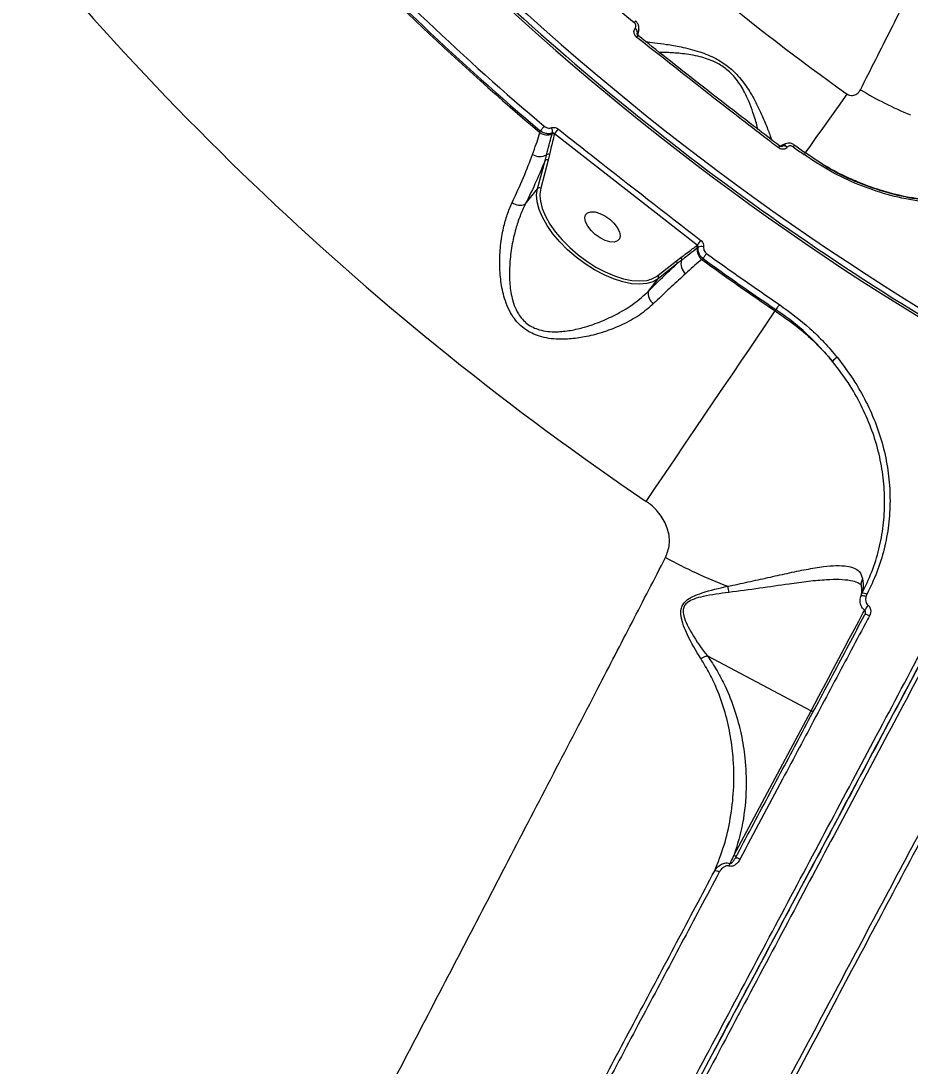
# Model space of a CAD drawing. Header units: millimetres. Extents: x -7245 to 6306, y -6696 to 5973.
# Drawn here: x -2856.7 to -2664.7, y 1660.8 to 1886.6 of the extents above; entities that cross this region are included whole.
import ezdxf

# ---------------------------------------------------------------- set-up
doc = ezdxf.new("R2010")
doc.units = ezdxf.units.MM
for name, color, linetype in [('DIKOM_ОБЪЕКТ', 7, 'Continuous'), ('DIKOM_РАЗМЕР_ЗОНА', 7, 'Continuous'), ('DIKOM_РАЗМЕР_ОБЪЕКТА', 7, 'Continuous')]:
    doc.layers.add(name, color=color, linetype=linetype)
doc.styles.add('style1', font='arial.ttf', dxfattribs={"width": 0.8})
doc.dimstyles.new('1-50', dxfattribs={"dimtxt": 300, "dimasz": 200, "dimexe": 100, "dimexo": 0, "dimgap": 100, "dimtad": 1, "dimtxsty": 'style1', "dimcen": 200, "dimclrd": 7, "dimclre": 7, "dimclrt": 7, "dimadec": 1, "dimazin": 2, "dimtfac": 1, "dimtmove": 0, "dimatfit": 2, "dimfxl": 0, "dimlwd": 25, "dimlwe": 18, "dimarcsym": 0})

# ---------------------------------------------------------------- blocks, each defined once
blk = doc.blocks.new('*D10')
at = {"layer": 'Defpoints', "color": 0, "transparency": 16777216}
for p in [(-4365.71, 2792.53), (4306.16, 475.6), (4306.16, -5965.27)]:
    blk.add_point(p, dxfattribs=at)
at = {"layer": 'DIKOM_РАЗМЕР_ОБЪЕКТА', "color": 7, "lineweight": 18, "transparency": 16777216}
for p, q in [((-4365.71, 2792.53), (-4365.71, -6065.27)), ((4306.16, 475.6), (4306.16, -6065.27))]:
    blk.add_line(p, q, dxfattribs=at)
at = {"layer": 'DIKOM_РАЗМЕР_ОБЪЕКТА', "color": 7, "lineweight": 25, "transparency": 16777216}
blk.add_line((-4165.71, -5965.27), (4106.16, -5965.27), dxfattribs=at)
at = {"layer": 'DIKOM_РАЗМЕР_ОБЪЕКТА', "color": 7, "transparency": 16777216}
for points in [[(-4165.71, -5931.93), (-4165.71, -5998.6), (-4365.71, -5965.27)], [(4106.16, -5931.93), (4106.16, -5998.6), (4306.16, -5965.27)]]:
    blk.add_solid(points, dxfattribs=at)
at = {"layer": 'DIKOM_РАЗМЕР_ОБЪЕКТА', "color": 7, "transparency": 16777216, "insert": (-85.78, -5712.1), "char_height": 300, "attachment_point": 5, "style": 'style1'}
blk.add_mtext('8650', dxfattribs=at)
blk = doc.blocks.new('*D11')
at = {"layer": 'Defpoints', "color": 0, "transparency": 16777216}
for p in [(-3472.32, 4472.83), (-6199.73, -2928.86), (1850.21, -2928.86)]:
    blk.add_point(p, dxfattribs=at)
at = {"layer": 'DIKOM_РАЗМЕР_ОБЪЕКТА', "color": 7, "lineweight": 18, "transparency": 16777216}
for p, q in [((-3472.32, 4472.83), (-6299.73, 4472.83)), ((1850.21, -2928.86), (-6299.73, -2928.86))]:
    blk.add_line(p, q, dxfattribs=at)
at = {"layer": 'DIKOM_РАЗМЕР_ОБЪЕКТА', "color": 7, "lineweight": 25, "transparency": 16777216}
blk.add_line((-6199.73, 4272.83), (-6199.73, -2728.86), dxfattribs=at)
at = {"layer": 'DIKOM_РАЗМЕР_ОБЪЕКТА', "color": 7, "transparency": 16777216}
for points in [[(-6233.06, 4272.83), (-6166.39, 4272.83), (-6199.73, 4472.83)], [(-6233.06, -2728.86), (-6166.39, -2728.86), (-6199.73, -2928.86)]]:
    blk.add_solid(points, dxfattribs=at)
at = {"layer": 'DIKOM_РАЗМЕР_ОБЪЕКТА', "color": 7, "transparency": 16777216, "insert": (-6452.9, 984.54), "char_height": 300, "attachment_point": 5, "rotation": 90, "style": 'style1'}
blk.add_mtext('7400', dxfattribs=at)
blk = doc.blocks.new('*D13')
at = {"layer": 'Defpoints', "color": 0, "transparency": 16777216}
for p in [(-4231.86, 5972.83), (-6795, -4928.88), (1792.4, -4928.88)]:
    blk.add_point(p, dxfattribs=at)
at = {"layer": 'DIKOM_РАЗМЕР_ЗОНА', "color": 7, "lineweight": 18, "transparency": 16777216}
for p, q in [((-4231.86, 5972.83), (-6895, 5972.83)), ((1792.4, -4928.88), (-6895, -4928.88))]:
    blk.add_line(p, q, dxfattribs=at)
at = {"layer": 'DIKOM_РАЗМЕР_ЗОНА', "color": 7, "lineweight": 25, "transparency": 16777216}
blk.add_line((-6795, 5772.83), (-6795, -4728.88), dxfattribs=at)
at = {"layer": 'DIKOM_РАЗМЕР_ЗОНА', "color": 7, "transparency": 16777216}
for points in [[(-6828.33, 5772.83), (-6761.67, 5772.83), (-6795, 5972.83)], [(-6828.33, -4728.88), (-6761.67, -4728.88), (-6795, -4928.88)]]:
    blk.add_solid(points, dxfattribs=at)
at = {"layer": 'DIKOM_РАЗМЕР_ЗОНА', "color": 7, "transparency": 16777216, "insert": (-7048.17, 972.94), "char_height": 300, "attachment_point": 5, "rotation": 90, "style": 'style1'}
blk.add_mtext('10900', dxfattribs=at)

msp = doc.modelspace()

# ---------------------------------------------------------------- linework, layer by layer
at = {"layer": 'DIKOM_ОБЪЕКТ', "color": 7, "linetype": 'Continuous', "lineweight": 15}
for p, q in [((-2724.05, 1884.983), (-2724.036, 1885.002)), ((-2723.566, 1884.033), (-2723.628, 1883.858)), ((-2723.58, 1883.868), (-2723.551, 1884.051)), ((-2723.551, 1884.051), (-2723.566, 1884.033)), ((-2723.367, 1883.412), (-2723.367, 1883.411)), ((-2744.616, 1862.471), (-2744.519, 1862.821)), ((-2741.986, 1862.182), (-2741.93, 1862.388)), ((-2741.455, 1862.199), (-2741.472, 1862.134)), ((-2710.674, 1838.131), (-2741.455, 1862.199)), ((-2692.877, 1859.589), (-2692.877, 1859.589)), ((-2692.212, 1859.566), (-2692.4, 1859.486)), ((-2692.34, 1859.472), (-2692.226, 1859.547)), ((-2692.226, 1859.547), (-2692.212, 1859.566)), ((-2691.172, 1859.326), (-2691.186, 1859.308)), ((-2745.126, 1850.357), (-2743.489, 1856.446)), ((-2742.806, 1856.527), (-2744.441, 1850.438)), ((-2742.527, 1857.722), (-2742.806, 1856.527)), ((-2747.758, 1846.988), (-2745.126, 1850.357)), ((-2710.82, 1838.015), (-2710.674, 1838.131)), ((-2719.15, 1831.58), (-2715.124, 1834.792)), ((-2715.018, 1834.122), (-2719.043, 1830.91)), ((-2715.124, 1834.792), (-2714.169, 1835.5)), ((-2709.378, 1835.27), (-2709.645, 1835.055)), ((-2721.153, 1828.209), (-2719.043, 1830.91)), ((-2693.789, 1823.941), (-2693.631, 1824.232)), ((-2675.32, 1762.212), (-2675.046, 1762.871)), ((-2674.002, 1762.692), (-2674.182, 1762.247)), ((-2708.42, 1749.424), (-2686.052, 1737.532)), ((-2702.689, 1706.242), (-2686.052, 1737.532))]:
    msp.add_line(p, q, dxfattribs=at)
at = {"layer": 'DIKOM_ОБЪЕКТ', "color": 7, "linetype": 'Continuous', "lineweight": 15, "flags": 128}
for points in [[(-2687.27, 1858.095), (-2687.134, 1858.286), (-2686.123, 1859.703), (-2684.909, 1861.406), (-2683.5, 1863.381), (-2681.909, 1865.612), (-2680.146, 1868.083), (-2678.228, 1870.774)], [(-2743.66, 1863.837), (-2743.774, 1863.702), (-2743.895, 1863.559), (-2744.018, 1863.413), (-2744.139, 1863.27), (-2744.254, 1863.134), (-2744.358, 1863.011), (-2744.447, 1862.906), (-2744.519, 1862.821)], [(-2719.043, 1830.91), (-2720.15, 1830.253), (-2721.501, 1829.849), (-2723.068, 1829.706), (-2724.817, 1829.827), (-2726.709, 1830.209), (-2728.702, 1830.845), (-2730.754, 1831.719), (-2732.818, 1832.814), (-2734.851, 1834.104), (-2736.807, 1835.563), (-2738.643, 1837.157), (-2740.32, 1838.852), (-2741.801, 1840.611), (-2743.053, 1842.395), (-2744.048, 1844.166), (-2744.765, 1845.884), (-2745.189, 1847.512), (-2745.31, 1849.014), (-2745.126, 1850.357)], [(-2744.441, 1850.438), (-2744.621, 1849.135), (-2744.62, 1848.826)], [(-2744.62, 1848.826), (-2744.503, 1847.679), (-2744.093, 1846.1), (-2743.397, 1844.434), (-2742.431, 1842.718), (-2741.218, 1840.987), (-2739.782, 1839.281), (-2738.156, 1837.638), (-2736.375, 1836.092), (-2734.479, 1834.678), (-2732.507, 1833.426), (-2730.506, 1832.365), (-2728.516, 1831.517), (-2726.583, 1830.901), (-2724.748, 1830.53), (-2723.053, 1830.413), (-2721.544, 1830.55)], [(-2729.532, 1843.746), (-2728.616, 1842.875), (-2727.9, 1841.943), (-2727.442, 1841.024), (-2727.279, 1840.193), (-2727.425, 1839.517), (-2727.867, 1839.051), (-2728.571, 1838.833), (-2729.478, 1838.879), (-2730.515, 1839.187), (-2731.598, 1839.733), (-2732.64, 1840.47), (-2733.556, 1841.34), (-2734.273, 1842.272), (-2734.73, 1843.191), (-2734.893, 1844.022), (-2734.747, 1844.698), (-2734.305, 1845.164), (-2733.602, 1845.383), (-2732.695, 1845.336), (-2731.658, 1845.028), (-2730.574, 1844.483), (-2729.532, 1843.746)], [(-2708.596, 1836.346), (-2708.7, 1836.203), (-2708.811, 1836.052), (-2708.923, 1835.897), (-2709.033, 1835.745), (-2709.137, 1835.602), (-2709.232, 1835.471), (-2709.313, 1835.359), (-2709.378, 1835.27)], [(-2692.885, 1825.334), (-2692.984, 1825.188), (-2693.09, 1825.033), (-2693.197, 1824.875), (-2693.302, 1824.719), (-2693.402, 1824.572), (-2693.492, 1824.439), (-2693.569, 1824.324), (-2693.631, 1824.232)], [(-2721.647, 1782.795), (-2719.627, 1785.779), (-2717.548, 1788.849), (-2715.43, 1791.978), (-2713.291, 1795.137), (-2711.152, 1798.296), (-2709.031, 1801.429), (-2706.949, 1804.504), (-2704.923, 1807.496), (-2702.974, 1810.376), (-2701.117, 1813.118), (-2699.371, 1815.697), (-2697.751, 1818.09), (-2696.272, 1820.274), (-2694.947, 1822.231), (-2693.789, 1823.941)], [(-2674.182, 1762.247), (-2674.381, 1762.304), (-2674.58, 1762.345), (-2674.769, 1762.368), (-2674.94, 1762.372), (-2675.087, 1762.358), (-2675.202, 1762.325), (-2675.281, 1762.276), (-2675.32, 1762.212)], [(-2686.052, 1737.532), (-2685.26, 1739.022), (-2684.355, 1740.722), (-2683.358, 1742.596), (-2682.291, 1744.604), (-2681.176, 1746.701), (-2680.038, 1748.842), (-2678.901, 1750.98), (-2677.79, 1753.07), (-2676.728, 1755.066), (-2675.74, 1756.924), (-2674.847, 1758.604), (-2674.45, 1759.352)], [(-2673.421, 1758.074), (-2673.598, 1758.16), (-2673.773, 1758.232), (-2673.943, 1758.285), (-2674.098, 1758.318), (-2674.234, 1758.33), (-2674.345, 1758.319), (-2674.427, 1758.288), (-2674.477, 1758.236)]]:
    msp.add_lwpolyline(points, dxfattribs=at)
at = {"layer": 'DIKOM_ОБЪЕКТ', "color": 7, "linetype": 'Continuous', "lineweight": 15}
for centre, radius, start, end in [((-2359.315, 2317.953), 580.869, 211.098554, 241.901446), ((-2359.315, 2317.953), 579.133, 211.098848, 241.901152), ((-2359.315, 2317.953), 549.248, 218.49515, 234.50485), ((-2359.315, 2317.953), 565.287, 223.20971, 229.79029), ((-2359.315, 2317.953), 646.281, 217.100221, 235.899779), ((-2359.315, 2317.953), 596.591, 223.228529, 229.771471), ((-2359.315, 2317.953), 596.261, 223.243131, 229.756869), ((-2359.315, 2317.953), 594.93, 223.243131, 229.756869), ((-2359.315, 2317.953), 580.367, 226.5, 241.901446), ((-2690.083, 1857.664), 44.554, 139.4891, 140.08653), ((-2724.57, 1884.12), 1.008, 355.0382, 58.93969), ((-2724.554, 1884.139), 1.007, 355.01904, 59.0045), ((-2728.298, 1886.826), 5.998, 320.80525, 325.29205), ((-2634.692, 1939.237), 78.82, 238.9171, 247.69764), ((-2743.556, 1862.696), 1.655, 349.26198, 29.92825), ((-2781.683, 1895.27), 52.077, 320.57744, 322.04538), ((-2743.025, 1864.831), 2.846, 236.01091, 291.43183), ((-2741.775, 1861.652), 0.569, 57.8324, 111.65393), ((-2688.472, 1855.715), 5.866, 138.67131, 143.26498), ((-2691.898, 1858.595), 1.007, 45.03839, 108.97622), ((-2691.884, 1858.613), 1.007, 45.03839, 108.97622), ((-2531.863, 1745.813), 194.634, 144.15479, 144.29165), ((-2359.315, 2317.953), 565.287, 234.20971, 234.50485), ((-2359.315, 2317.953), 564.822, 234.20971, 234.50485), ((-2744.621, 1860.126), 2.843, 235.86357, 300.84437), ((-2743.101, 1856.091), 0.526, 55.92153, 137.60014), ((-2742.819, 1857.256), 0.55, 57.94163, 128.67034), ((-2744.736, 1850.001), 0.528, 55.97907, 137.53326), ((-2748.847, 1849.732), 2.952, 233.26525, 291.64452), ((-2664.798, 1803.908), 57.236, 141.94216, 143.27774), ((-2711.172, 1837.602), 0.542, 352.27822, 49.54768), ((-2707.929, 1837.177), 2.729, 172.58591, 231.04356), ((-2709.734, 1836.348), 1.515, 71.32333, 117.27917), ((-2359.315, 2317.953), 594.93, 234.048769, 235.89662), ((-2715.437, 1834.399), 0.503, 326.57503, 51.44974), ((-2714.512, 1835.099), 0.527, 336.13784, 49.42836), ((-2711.494, 1834.104), 2.653, 162.86401, 232.44796), ((-2359.315, 2317.953), 596.591, 234.040116, 235.899779), ((-2359.315, 2317.953), 596.261, 234.048769, 235.89662), ((-2722.486, 1836.035), 5.566, 279.75204, 306.8296), ((-2719.463, 1831.187), 0.502, 326.51624, 51.50852), ((-2718.623, 1827.669), 2.587, 167.95445, 236.35311), ((-2677.961, 1810.23), 4.444, 123.578, 140.69427), ((-2665.385, 1865.678), 108.363, 241.27213, 249.09446), ((-2666.22, 1770.537), 38.319, 189.14286, 191.17982), ((-2674.692, 1761.798), 1.13, 52.32651, 108.23141), ((-2669.38, 1756.428), 5.81, 138.08358, 151.4696), ((-2685.795, 1737.906), 0.454, 235.58019, 323.78491), ((-2702.432, 1706.618), 0.455, 235.67881, 323.68629), ((-2702.26, 1704.356), 1.375, 51.92282, 95.75485), ((-2706.852, 1701.295), 1.665, 54.59044, 90.18603), ((-2719.325, 1709.704), 16.599, 339.86963, 341.83158)]:
    msp.add_arc(centre, radius, start, end, dxfattribs=at)
for points, knots in [([(-2675.385, 1871.734), (-2673.166, 1876.119), (-2668.729, 1884.891), (-2662.43, 1897.391), (-2656.411, 1909.372), (-2650.513, 1921.149), (-2644.808, 1932.582), (-2639.36, 1943.54), (-2634.323, 1953.712), (-2629.73, 1963.02), (-2625.609, 1971.404), (-2622.086, 1978.597), (-2619.14, 1984.629), (-2616.738, 1989.561), (-2614.811, 1993.527), (-2613.37, 1996.499), (-2612.49, 1998.314), (-2612.103, 1999.116), (-2612.185, 1998.945), (-2612.2, 1998.915)], [0, 0, 0, 0, 0.0566673, 0.1133347, 0.1705659, 0.2277969, 0.2910647, 0.3543813, 0.4176486, 0.4827803, 0.5479668, 0.6130972, 0.6743748, 0.7356981, 0.7969749, 0.8600201, 0.9231162, 0.9861607, 1, 1, 1, 1]), ([(-2828.145, 1436.211), (-2825.555, 1441.082), (-2819.753, 1451.995), (-2810.421, 1469.546), (-2800.195, 1488.778), (-2789.729, 1508.463), (-2779.077, 1528.495), (-2768.289, 1548.785), (-2757.396, 1569.271), (-2746.416, 1589.922), (-2735.367, 1610.702), (-2724.286, 1631.543), (-2713.222, 1652.35), (-2702.23, 1673.025), (-2691.475, 1693.251), (-2680.976, 1712.997), (-2670.739, 1732.25), (-2660.66, 1751.205), (-2650.784, 1769.781), (-2641.151, 1787.896), (-2631.675, 1805.718), (-2622.386, 1823.188), (-2613.31, 1840.258), (-2604.587, 1856.665), (-2596.256, 1872.333), (-2588.357, 1887.188), (-2580.919, 1901.176), (-2573.964, 1914.257), (-2567.494, 1926.426), (-2561.524, 1937.653), (-2556.082, 1947.889), (-2551.192, 1957.084), (-2547.151, 1964.685), (-2543.85, 1970.893), (-2541.17, 1975.933), (-2538.88, 1980.24), (-2536.963, 1983.845), (-2535.441, 1986.709), (-2534.34, 1988.78), (-2533.638, 1990.098), (-2533.539, 1990.285), (-2533.49, 1990.378)], [0, 0, 0, 0, 0.021635, 0.048472, 0.0753938, 0.1023581, 0.1293232, 0.1562448, 0.1830819, 0.2099188, 0.2368401, 0.263805, 0.2907699, 0.3176915, 0.3445287, 0.3703765, 0.3962996, 0.4222616, 0.4482235, 0.4741472, 0.4999949, 0.526832, 0.5537537, 0.5807181, 0.6076825, 0.6346043, 0.6614411, 0.6882784, 0.7151997, 0.7421646, 0.769129, 0.7960506, 0.8228877, 0.8446334, 0.8664016, 0.8881699, 0.9099155, 0.9324241, 0.9549578, 0.9774915, 1, 1, 1, 1]), ([(-2532.137, 1990.791), (-2532.163, 1990.742), (-2532.233, 1990.61), (-2532.849, 1989.451), (-2534.132, 1987.038), (-2536.039, 1983.452), (-2538.58, 1978.673), (-2541.764, 1972.685), (-2545.519, 1965.621), (-2549.822, 1957.531), (-2554.631, 1948.484), (-2560.029, 1938.335), (-2566.018, 1927.069), (-2572.594, 1914.702), (-2579.612, 1901.504), (-2587.036, 1887.541), (-2594.825, 1872.893), (-2603.104, 1857.321), (-2611.867, 1840.841), (-2621.094, 1823.488), (-2630.469, 1805.854), (-2639.943, 1788.038), (-2649.461, 1770.136), (-2659.295, 1751.642), (-2669.424, 1732.593), (-2679.821, 1713.039), (-2690.402, 1693.137), (-2701.14, 1672.944), (-2711.999, 1652.521), (-2723.017, 1631.799), (-2734.161, 1610.839), (-2745.396, 1589.711), (-2756.474, 1568.877), (-2767.359, 1548.404), (-2778.024, 1528.347), (-2788.641, 1508.379), (-2799.172, 1488.573), (-2809.571, 1469.015), (-2819.03, 1451.227), (-2824.901, 1440.185), (-2827.497, 1435.303)], [0, 0, 0, 0, 0.0156515, 0.0421674, 0.0687037, 0.0952197, 0.122506, 0.1498143, 0.1771005, 0.2036164, 0.2301527, 0.2566688, 0.283955, 0.3112632, 0.3385494, 0.3650657, 0.391602, 0.4181178, 0.4454043, 0.4727127, 0.4999987, 0.52556, 0.5511397, 0.5767005, 0.6029494, 0.6292179, 0.6554667, 0.6819824, 0.7085188, 0.7350352, 0.7623214, 0.7896296, 0.8169158, 0.8434322, 0.8699686, 0.8964846, 0.9237709, 0.951079, 0.9783653, 1, 1, 1, 1]), ([(-2504.301, 1925.773), (-2504.893, 1924.651), (-2506.079, 1922.403), (-2508.563, 1917.693), (-2511.549, 1912.032), (-2515.071, 1905.352), (-2519.103, 1897.707), (-2523.637, 1889.105), (-2528.677, 1879.544), (-2534.203, 1869.059), (-2540.194, 1857.689), (-2546.62, 1845.49), (-2553.452, 1832.517), (-2560.673, 1818.8), (-2568.28, 1804.347), (-2576.251, 1789.196), (-2584.557, 1773.403), (-2593.157, 1757.042), (-2602.012, 1740.189), (-2611.1, 1722.882), (-2620.411, 1705.141), (-2629.925, 1687.002), (-2639.604, 1668.533), (-2649.404, 1649.822), (-2659.276, 1630.954), (-2669.201, 1611.971), (-2679.16, 1592.901), (-2689.136, 1573.778), (-2699.09, 1554.675), (-2708.973, 1535.68), (-2718.742, 1516.881), (-2727.646, 1499.718), (-2735.71, 1484.15), (-2740.52, 1474.847), (-2742.925, 1470.196)], [0, 0, 0, 0, 0.0315567, 0.0632129, 0.0949194, 0.1266266, 0.1582827, 0.1898395, 0.2213973, 0.2530543, 0.2847622, 0.3164699, 0.3481272, 0.3796854, 0.4112652, 0.4429445, 0.4746742, 0.5064044, 0.5380839, 0.5696643, 0.6012951, 0.6330258, 0.6648067, 0.6965877, 0.7283185, 0.7599497, 0.7916592, 0.823468, 0.8553266, 0.8871865, 0.9189955, 0.9507054, 0.9753529, 1, 1, 1, 1]), ([(-2724.036, 1885.002), (-2724.027, 1885.013), (-2723.961, 1885.098), (-2723.877, 1885.288), (-2723.864, 1885.547), (-2723.924, 1885.808), (-2724.045, 1886.046), (-2724.191, 1886.188), (-2724.257, 1886.251)], [0, 0, 0, 0, 0.0339757, 0.2522849, 0.4706372, 0.5980092, 0.8194252, 1, 1, 1, 1]), ([(-2723.274, 1884.684), (-2723.244, 1884.876), (-2723.179, 1885.292), (-2723.391, 1885.926), (-2723.675, 1886.387), (-2723.919, 1886.556), (-2723.969, 1886.59)], [0, 0, 0, 0, 0.2730442, 0.5909748, 0.9166981, 1, 1, 1, 1]), ([(-2723.65, 1883.036), (-2723.776, 1883.154), (-2724.029, 1883.392), (-2724.25, 1883.855), (-2724.314, 1884.327), (-2724.231, 1884.717), (-2724.1, 1884.909), (-2724.05, 1884.983)], [0, 0, 0, 0, 0.2182697, 0.4369262, 0.6530304, 0.8657426, 1, 1, 1, 1]), ([(-2723.366, 1883.415), (-2723.378, 1883.423), (-2723.44, 1883.466), (-2723.527, 1883.571), (-2723.605, 1883.713), (-2723.635, 1883.838), (-2723.63, 1883.908), (-2723.624, 1883.921), (-2723.622, 1883.925)], [0, 0, 0, 0, 0.0486836, 0.2498731, 0.4459893, 0.6523952, 0.8786191, 1, 1, 1, 1]), ([(-2723.566, 1884.033), (-2723.584, 1884.01), (-2723.608, 1883.979), (-2723.617, 1883.936), (-2723.619, 1883.924)], [0, 0, 0, 0, 0.7328173, 1, 1, 1, 1]), ([(-2723.263, 1884.683), (-2723.264, 1884.675), (-2723.27, 1884.469), (-2723.402, 1884.256), (-2723.534, 1884.075), (-2723.551, 1884.051)], [0, 0, 0, 0, 0.0342549, 0.8708259, 1, 1, 1, 1]), ([(-2723.438, 1883.481), (-2723.424, 1883.637), (-2723.393, 1883.979), (-2723.283, 1884.471), (-2723.223, 1884.738)], [0, 0, 0, 0, 0.4573017, 1, 1, 1, 1]), ([(-2693.173, 1859.224), (-2693.702, 1859.63), (-2696.346, 1861.66), (-2706.556, 1869.53), (-2716.149, 1877.11), (-2723.65, 1883.036)], [0, 0, 0, 0, 0.051706, 0.258557, 1, 1, 1, 1]), ([(-2692.865, 1859.605), (-2696.23, 1862.187), (-2704.42, 1868.469), (-2714.58, 1876.418), (-2721.342, 1881.82), (-2723.354, 1883.427)], [0, 0, 0, 0, 0.3288554, 0.8003115, 1, 1, 1, 1]), ([(-2721.701, 1882.11), (-2721.693, 1882.109), (-2721.296, 1882.084), (-2719.821, 1881.901), (-2717.342, 1881.579), (-2714.65, 1881.108), (-2712.185, 1880.552), (-2710.248, 1879.995), (-2708.373, 1879.31), (-2706.332, 1878.366), (-2704.011, 1876.9), (-2702.003, 1875.018), (-2700.575, 1873.269), (-2699.289, 1871.391), (-2698.058, 1869.216), (-2696.766, 1866.499), (-2695.631, 1863.815), (-2694.889, 1861.866), (-2694.623, 1861.107), (-2694.551, 1860.902)], [0, 0, 0, 0, 0.0016528, 0.0865409, 0.1756403, 0.2646986, 0.3141183, 0.3634821, 0.4021563, 0.440764, 0.4978978, 0.5551622, 0.5936808, 0.632273, 0.6988349, 0.7655234, 0.8644379, 0.9633351, 1, 1, 1, 1]), ([(-2697.511, 1863.178), (-2697.558, 1863.381), (-2697.792, 1864.376), (-2698.413, 1866.421), (-2699.384, 1869.068), (-2700.347, 1871.168), (-2701.421, 1872.977), (-2702.627, 1874.617), (-2704.418, 1876.367), (-2706.545, 1877.642), (-2708.427, 1878.401), (-2710.181, 1878.914), (-2712.012, 1879.285), (-2714.352, 1879.6), (-2716.734, 1879.768), (-2718.158, 1879.78), (-2718.785, 1879.785)], [0, 0, 0, 0, 0.0335465, 0.1648242, 0.2497311, 0.3362965, 0.3837334, 0.4323382, 0.5017978, 0.571146, 0.6186416, 0.6675206, 0.7304557, 0.7943067, 0.909532, 1, 1, 1, 1]), ([(-2678.228, 1870.774), (-2678.141, 1870.721), (-2677.958, 1870.61), (-2677.561, 1870.501), (-2677.085, 1870.488), (-2676.419, 1870.651), (-2675.951, 1870.971), (-2675.587, 1871.382), (-2675.466, 1871.594), (-2675.385, 1871.734)], [0, 0, 0, 0, 0.0767376, 0.1605249, 0.3174399, 0.4662027, 0.7625423, 0.8428623, 1, 1, 1, 1]), ([(-2743.66, 1863.837), (-2743.516, 1863.735), (-2743.229, 1863.531), (-2742.722, 1863.414), (-2742.348, 1863.443), (-2742.161, 1863.508), (-2742.121, 1863.522)], [0, 0, 0, 0, 0.3080092, 0.6158366, 0.9190781, 1, 1, 1, 1]), ([(-2742.121, 1863.522), (-2742.097, 1863.531), (-2741.925, 1863.594), (-2741.57, 1863.634), (-2741.061, 1863.532), (-2740.767, 1863.338), (-2740.621, 1863.241)], [0, 0, 0, 0, 0.052493, 0.3651899, 0.682843, 1, 1, 1, 1]), ([(-2740.621, 1863.241), (-2740.099, 1862.826), (-2737.488, 1860.754), (-2727.281, 1852.681), (-2717.519, 1845.119), (-2709.864, 1839.191)], [0, 0, 0, 0, 0.0512228, 0.2561252, 1, 1, 1, 1]), ([(-2746.216, 1857.773), (-2745.937, 1858.523), (-2745.378, 1860.029), (-2744.864, 1861.519), (-2744.657, 1862.315), (-2744.616, 1862.471)], [0, 0, 0, 0, 0.4438905, 0.8911212, 1, 1, 1, 1]), ([(-2741.93, 1862.388), (-2741.996, 1862.364), (-2742.308, 1862.251), (-2742.935, 1862.186), (-2743.788, 1862.351), (-2744.276, 1862.665), (-2744.519, 1862.821)], [0, 0, 0, 0, 0.0813558, 0.385815, 0.6937536, 1, 1, 1, 1]), ([(-2743.163, 1857.685), (-2743.118, 1857.868), (-2742.895, 1858.783), (-2742.494, 1860.291), (-2742.147, 1861.581), (-2741.986, 1862.182)], [0, 0, 0, 0, 0.1179091, 0.589501, 1, 1, 1, 1]), ([(-2741.472, 1862.134), (-2741.74, 1861.103), (-2742.117, 1859.647), (-2742.435, 1858.156), (-2742.527, 1857.722)], [0, 0, 0, 0, 0.7088455, 1, 1, 1, 1]), ([(-2741.455, 1862.199), (-2741.5, 1862.245), (-2741.587, 1862.334), (-2741.747, 1862.402), (-2741.864, 1862.406), (-2741.922, 1862.39), (-2741.93, 1862.388)], [0, 0, 0, 0, 0.3343031, 0.6548953, 0.9515195, 1, 1, 1, 1]), ([(-2621.187, 1862.777), (-2622.274, 1861.392), (-2624.446, 1858.625), (-2628.611, 1855.088), (-2633.352, 1852.091), (-2638.651, 1849.736), (-2644.395, 1848.068), (-2650.478, 1847.138), (-2656.785, 1846.968), (-2663.206, 1847.582), (-2669.612, 1848.973), (-2675.878, 1851.14), (-2681.938, 1853.996), (-2685.672, 1856.476), (-2687.54, 1857.717)], [0, 0, 0, 0, 0.0836197, 0.1671655, 0.2504168, 0.3338526, 0.4173003, 0.5004894, 0.5837355, 0.6671365, 0.7504557, 0.8333948, 0.9166269, 1, 1, 1, 1]), ([(-2691.186, 1859.308), (-2691.246, 1859.241), (-2691.401, 1859.068), (-2691.759, 1858.892), (-2692.233, 1858.84), (-2692.735, 1858.943), (-2693.027, 1859.131), (-2693.173, 1859.224)], [0, 0, 0, 0, 0.1342782, 0.3469349, 0.563252, 0.7817704, 1, 1, 1, 1]), ([(-2692.322, 1859.465), (-2692.326, 1859.462), (-2692.335, 1859.452), (-2692.419, 1859.43), (-2692.56, 1859.437), (-2692.717, 1859.489), (-2692.832, 1859.545), (-2692.875, 1859.588), (-2692.876, 1859.589)], [0, 0, 0, 0, 0.1488455, 0.3953912, 0.5911901, 0.7934293, 0.9977287, 1, 1, 1, 1]), ([(-2691.619, 1860.055), (-2691.847, 1859.939), (-2692.307, 1859.706), (-2692.63, 1859.595), (-2692.793, 1859.539)], [0, 0, 0, 0, 0.496257, 1, 1, 1, 1]), ([(-2692.323, 1859.466), (-2692.311, 1859.472), (-2692.269, 1859.492), (-2692.243, 1859.525), (-2692.226, 1859.547)], [0, 0, 0, 0, 0.2966243, 1, 1, 1, 1]), ([(-2692.212, 1859.566), (-2692.088, 1859.707), (-2691.916, 1859.902), (-2691.668, 1859.984), (-2691.6, 1860.006)], [0, 0, 0, 0, 0.7217072, 1, 1, 1, 1]), ([(-2689.641, 1859.78), (-2689.848, 1859.906), (-2690.258, 1860.156), (-2690.972, 1860.237), (-2691.398, 1860.097), (-2691.603, 1860.029)], [0, 0, 0, 0, 0.3450371, 0.6836453, 1, 1, 1, 1]), ([(-2689.906, 1859.413), (-2689.908, 1859.415), (-2690, 1859.476), (-2690.195, 1859.584), (-2690.471, 1859.634), (-2690.738, 1859.614), (-2690.983, 1859.525), (-2691.111, 1859.39), (-2691.172, 1859.326)], [0, 0, 0, 0, 0.0045498, 0.2199287, 0.4356342, 0.5682316, 0.7937715, 1, 1, 1, 1]), ([(-2750.612, 1847.366), (-2749.766, 1849.196), (-2748.048, 1852.909), (-2746.769, 1856.197), (-2746.219, 1857.764), (-2746.216, 1857.773)], [0, 0, 0, 0, 0.4913962, 0.9970609, 1, 1, 1, 1]), ([(-2743.489, 1856.446), (-2744.092, 1854.986), (-2745.309, 1852.036), (-2746.936, 1848.682), (-2747.758, 1846.988)], [0, 0, 0, 0, 0.4947846, 1, 1, 1, 1]), ([(-2743.489, 1856.446), (-2743.438, 1856.626), (-2743.321, 1857.037), (-2743.22, 1857.453), (-2743.163, 1857.685)], [0, 0, 0, 0, 0.4402919, 1, 1, 1, 1]), ([(-2687.304, 1858.047), (-2687.288, 1858.07), (-2687.256, 1858.115), (-2687.292, 1858.064), (-2687.384, 1857.935), (-2687.488, 1857.79), (-2687.54, 1857.717)], [0, 0, 0, 0, 0.2499708, 0.5000822, 0.7500294, 1, 1, 1, 1]), ([(-2634.246, 1852.613), (-2634.944, 1852.232), (-2636.677, 1851.288), (-2639.505, 1850.181), (-2642.403, 1849.255), (-2644.945, 1848.634), (-2648.404, 1847.978), (-2653.045, 1847.507), (-2658.941, 1847.603), (-2664.799, 1848.365), (-2669.433, 1849.491), (-2673.019, 1850.651), (-2675.854, 1851.721), (-2679.246, 1853.241), (-2683.181, 1855.322), (-2685.845, 1857.12), (-2687.276, 1858.086)], [0, 0, 0, 0, 0.0485632, 0.1205642, 0.1785202, 0.224392, 0.2679798, 0.3746813, 0.478757, 0.5823262, 0.6836175, 0.7243898, 0.7752983, 0.838013, 0.9129993, 1, 1, 1, 1]), ([(-2684.094, 1856.026), (-2683.309, 1855.514), (-2680.688, 1853.807), (-2675.849, 1851.604), (-2669.71, 1849.451), (-2663.426, 1848.086), (-2657.129, 1847.473), (-2650.942, 1847.626), (-2644.984, 1848.539), (-2639.325, 1850.124), (-2635.941, 1851.743), (-2634.247, 1852.554)], [0, 0, 0, 0, 0.050703, 0.1691541, 0.2876279, 0.4067971, 0.525032, 0.6441401, 0.762782, 0.881225, 1, 1, 1, 1]), ([(-2720.057, 1825.515), (-2721.04, 1824.663), (-2723.007, 1822.958), (-2725.578, 1821.56), (-2728.13, 1820.367), (-2730.677, 1819.36), (-2734.311, 1818.384), (-2737.815, 1817.845), (-2740.712, 1817.772), (-2743.173, 1818.055), (-2745.578, 1818.673), (-2748.198, 1820.036), (-2750.242, 1822.252), (-2751.499, 1824.539), (-2752.455, 1827.123), (-2753.11, 1830.336), (-2753.349, 1834.18), (-2753.16, 1838.073), (-2752.572, 1841.639), (-2751.73, 1844.772), (-2750.985, 1846.501), (-2750.612, 1847.366)], [0, 0, 0, 0, 0.0726913, 0.1455232, 0.151134, 0.2173349, 0.2835434, 0.3377195, 0.3918187, 0.4254868, 0.4591147, 0.5134519, 0.5679379, 0.6044933, 0.6411235, 0.702963, 0.7649069, 0.8309052, 0.8968708, 0.9484501, 1, 1, 1, 1]), ([(-2747.758, 1846.988), (-2748.155, 1846.145), (-2748.95, 1844.46), (-2749.929, 1841.433), (-2750.717, 1838.002), (-2751.166, 1834.28), (-2751.236, 1830.616), (-2750.874, 1827.576), (-2750.185, 1825.133), (-2749.205, 1823.027), (-2747.458, 1821.002), (-2745.093, 1819.88), (-2742.919, 1819.476), (-2740.644, 1819.394), (-2737.959, 1819.684), (-2734.687, 1820.466), (-2731.276, 1821.657), (-2727.662, 1823.375), (-2724.133, 1825.501), (-2722.146, 1827.307), (-2721.153, 1828.209)], [0, 0, 0, 0, 0.0528513, 0.1057381, 0.1732926, 0.240863, 0.30301, 0.3650187, 0.4002888, 0.4354654, 0.4861185, 0.5366965, 0.5690576, 0.601483, 0.6555918, 0.7097912, 0.7774869, 0.8451811, 0.9226662, 1, 1, 1, 1]), ([(-2709.864, 1839.191), (-2709.823, 1839.158), (-2709.651, 1839.018), (-2709.41, 1838.708), (-2709.226, 1838.246), (-2709.242, 1837.937), (-2709.249, 1837.783)], [0, 0, 0, 0, 0.0961716, 0.3984113, 0.6991556, 1, 1, 1, 1]), ([(-2714.169, 1835.5), (-2713.334, 1836.103), (-2712.198, 1836.924), (-2711.109, 1837.787), (-2710.82, 1838.015)], [0, 0, 0, 0, 0.7352944, 1, 1, 1, 1]), ([(-2710.635, 1837.53), (-2710.768, 1837.423), (-2711.436, 1836.891), (-2712.546, 1836.006), (-2713.575, 1835.23), (-2714.03, 1834.886)], [0, 0, 0, 0, 0.1222806, 0.6114147, 1, 1, 1, 1]), ([(-2710.428, 1837.694), (-2710.428, 1837.744), (-2710.426, 1837.846), (-2710.502, 1837.989), (-2710.594, 1838.082), (-2710.659, 1838.122), (-2710.674, 1838.131)], [0, 0, 0, 0, 0.2924602, 0.5920178, 0.9003744, 1, 1, 1, 1]), ([(-2710.428, 1837.694), (-2710.446, 1837.68), (-2710.514, 1837.625), (-2710.583, 1837.57), (-2710.635, 1837.53)], [0, 0, 0, 0, 0.2501292, 1, 1, 1, 1]), ([(-2709.378, 1835.27), (-2709.466, 1835.343), (-2709.77, 1835.594), (-2710.175, 1836.141), (-2710.47, 1836.919), (-2710.442, 1837.436), (-2710.428, 1837.694)], [0, 0, 0, 0, 0.120774, 0.414373, 0.70682, 1, 1, 1, 1]), ([(-2709.249, 1837.783), (-2709.257, 1837.628), (-2709.272, 1837.319), (-2709.088, 1836.858), (-2708.838, 1836.536), (-2708.651, 1836.389), (-2708.596, 1836.346)], [0, 0, 0, 0, 0.2926694, 0.5849679, 0.8786616, 1, 1, 1, 1]), ([(-2721.153, 1828.209), (-2719.795, 1829.554), (-2717.638, 1831.689), (-2715.725, 1833.465), (-2715.018, 1834.122)], [0, 0, 0, 0, 0.6299039, 1, 1, 1, 1]), ([(-2714.03, 1834.886), (-2714.175, 1834.778), (-2714.509, 1834.531), (-2714.834, 1834.27), (-2715.018, 1834.122)], [0, 0, 0, 0, 0.4352348, 1, 1, 1, 1]), ([(-2709.645, 1835.055), (-2709.77, 1834.956), (-2710.832, 1834.116), (-2712.043, 1832.992), (-2713.112, 1832.001)], [0, 0, 0, 0, 0.1178463, 1, 1, 1, 1]), ([(-2713.112, 1832.001), (-2714.14, 1831.083), (-2716.039, 1829.387), (-2718.459, 1827.079), (-2719.767, 1825.799), (-2720.057, 1825.515)], [0, 0, 0, 0, 0.4786832, 0.8843721, 1, 1, 1, 1]), ([(-2692.885, 1825.334), (-2690.632, 1823.672), (-2687.219, 1821.153), (-2683.185, 1817.184), (-2681.341, 1815.017), (-2680.419, 1813.933)], [0, 0, 0, 0, 0.4927593, 0.7463595, 1, 1, 1, 1]), ([(-2693.789, 1823.941), (-2692.236, 1822.87), (-2689.182, 1820.764), (-2685.022, 1817.098), (-2682.612, 1814.402), (-2681.4, 1813.045)], [0, 0, 0, 0, 0.3395517, 0.667767, 1, 1, 1, 1]), ([(-2681.4, 1813.045), (-2683.203, 1815.084), (-2685.934, 1818.173), (-2690.18, 1821.779), (-2692.481, 1823.415), (-2693.631, 1824.232)], [0, 0, 0, 0, 0.4928103, 0.7464116, 1, 1, 1, 1]), ([(-2680.419, 1813.933), (-2679.082, 1812.165), (-2676.617, 1808.907), (-2673.794, 1803.742), (-2671.655, 1798.697), (-2670.111, 1793.505), (-2669.192, 1788.231), (-2668.891, 1782.936), (-2669.208, 1777.667), (-2670.178, 1772.494), (-2671.716, 1767.452), (-2673.241, 1764.277), (-2674.002, 1762.692)], [0, 0, 0, 0, 0.1166809, 0.2150814, 0.3137955, 0.4121985, 0.5100629, 0.6082222, 0.7060822, 0.8039539, 0.9021307, 1, 1, 1, 1]), ([(-2675.046, 1762.871), (-2674.301, 1764.422), (-2672.81, 1767.528), (-2671.308, 1772.462), (-2670.363, 1777.525), (-2670.06, 1782.684), (-2670.362, 1787.868), (-2671.269, 1793.033), (-2672.79, 1798.118), (-2674.893, 1803.06), (-2677.667, 1808.121), (-2680.087, 1811.313), (-2681.4, 1813.045)], [0, 0, 0, 0, 0.0977745, 0.1958546, 0.2936311, 0.3914612, 0.4895906, 0.5874212, 0.6858943, 0.7846748, 0.883152, 1, 1, 1, 1]), ([(-2928.259, 1250.058), (-2928.233, 1250.107), (-2928.162, 1250.24), (-2927.546, 1251.398), (-2926.264, 1253.81), (-2924.356, 1257.397), (-2921.816, 1262.175), (-2918.631, 1268.163), (-2914.876, 1275.228), (-2910.573, 1283.318), (-2905.764, 1292.365), (-2900.366, 1302.515), (-2894.377, 1313.78), (-2887.801, 1326.147), (-2880.784, 1339.345), (-2873.36, 1353.308), (-2865.571, 1367.956), (-2857.292, 1383.528), (-2848.528, 1400.008), (-2839.301, 1417.361), (-2829.926, 1434.995), (-2820.452, 1452.81), (-2810.934, 1470.713), (-2801.1, 1489.206), (-2790.972, 1508.255), (-2780.574, 1527.81), (-2769.993, 1547.711), (-2759.256, 1567.905), (-2748.396, 1588.328), (-2737.378, 1609.05), (-2726.234, 1630.01), (-2714.999, 1651.138), (-2703.922, 1671.972), (-2693.036, 1692.444), (-2682.372, 1712.502), (-2671.755, 1732.469), (-2661.223, 1752.276), (-2650.824, 1771.834), (-2641.365, 1789.622), (-2635.494, 1800.663), (-2632.898, 1805.546)], [0, 0, 0, 0, 0.0156515, 0.0421674, 0.0687037, 0.0952198, 0.1225059, 0.1498143, 0.1771005, 0.2036164, 0.2301527, 0.2566689, 0.2839551, 0.3112632, 0.3385493, 0.3650657, 0.391602, 0.4181178, 0.4454043, 0.4727127, 0.4999986, 0.5255599, 0.5511397, 0.5767005, 0.6029493, 0.6292178, 0.6554667, 0.6819824, 0.7085188, 0.7350352, 0.7623214, 0.7896295, 0.8169158, 0.8434321, 0.8699686, 0.8964846, 0.9237709, 0.951079, 0.9783653, 1, 1, 1, 1]), ([(-2632.25, 1804.637), (-2634.84, 1799.766), (-2640.642, 1788.853), (-2649.974, 1771.303), (-2660.2, 1752.07), (-2670.667, 1732.385), (-2681.318, 1712.354), (-2692.106, 1692.063), (-2702.999, 1671.578), (-2713.979, 1650.926), (-2725.028, 1630.147), (-2736.11, 1609.306), (-2747.173, 1588.499), (-2758.166, 1567.824), (-2768.921, 1547.598), (-2779.419, 1527.851), (-2789.657, 1508.599), (-2799.735, 1489.644), (-2809.612, 1471.068), (-2819.244, 1452.953), (-2828.72, 1435.131), (-2838.008, 1417.661), (-2847.085, 1400.591), (-2855.808, 1384.184), (-2864.14, 1368.516), (-2872.039, 1353.661), (-2879.476, 1339.672), (-2886.432, 1326.592), (-2892.901, 1314.422), (-2898.871, 1303.196), (-2904.314, 1292.96), (-2909.203, 1283.765), (-2913.244, 1276.164), (-2916.545, 1269.956), (-2919.224, 1264.916), (-2921.515, 1260.608), (-2923.432, 1257.004), (-2924.954, 1254.141), (-2926.056, 1252.069), (-2926.756, 1250.751), (-2926.856, 1250.564), (-2926.905, 1250.471)], [0, 0, 0, 0, 0.0216352, 0.0484722, 0.0753941, 0.1023583, 0.1293234, 0.156245, 0.183082, 0.209919, 0.2368403, 0.2638052, 0.2907698, 0.3176917, 0.3445289, 0.3703767, 0.3962998, 0.4222618, 0.4482237, 0.4741473, 0.499995, 0.5268319, 0.5537538, 0.5807182, 0.6076827, 0.6346044, 0.6614412, 0.6882785, 0.7151999, 0.7421646, 0.769129, 0.7960507, 0.8228877, 0.8446336, 0.8664017, 0.88817, 0.9099155, 0.9324241, 0.9549578, 0.9774915, 1, 1, 1, 1]), ([(-2717.47, 1770.653), (-2717.123, 1771.583), (-2716.418, 1773.475), (-2716.836, 1776.671), (-2718.269, 1779.669), (-2720.087, 1781.671), (-2721.333, 1782.569), (-2721.647, 1782.795)], [0, 0, 0, 0, 0.218721, 0.4447831, 0.679413, 0.9191802, 1, 1, 1, 1]), ([(-2956.094, 1315.076), (-2955.502, 1316.198), (-2954.316, 1318.445), (-2951.832, 1323.156), (-2948.846, 1328.816), (-2945.324, 1335.497), (-2941.292, 1343.142), (-2936.758, 1351.744), (-2931.718, 1361.304), (-2926.193, 1371.79), (-2920.202, 1383.159), (-2913.776, 1395.359), (-2906.943, 1408.331), (-2899.722, 1422.048), (-2892.116, 1436.501), (-2884.144, 1451.653), (-2875.838, 1467.445), (-2867.239, 1483.807), (-2858.384, 1500.66), (-2849.295, 1517.966), (-2839.984, 1535.708), (-2830.47, 1553.847), (-2820.791, 1572.316), (-2810.991, 1591.027), (-2801.119, 1609.895), (-2791.194, 1628.878), (-2781.235, 1647.948), (-2771.259, 1667.071), (-2761.306, 1686.174), (-2751.422, 1705.168), (-2741.653, 1723.968), (-2732.75, 1741.131), (-2724.686, 1756.699), (-2719.875, 1766.002), (-2717.47, 1770.653)], [0, 0, 0, 0, 0.0315566, 0.0632129, 0.0949194, 0.1266266, 0.1582827, 0.1898395, 0.2213973, 0.2530543, 0.2847622, 0.3164699, 0.3481273, 0.3796854, 0.4112652, 0.4429446, 0.4746742, 0.5064044, 0.5380839, 0.5696638, 0.6012951, 0.6330258, 0.6648067, 0.6965877, 0.7283185, 0.7599497, 0.7916592, 0.823468, 0.8553266, 0.8871865, 0.9189955, 0.9507054, 0.9753529, 1, 1, 1, 1]), ([(-2704.052, 1764.449), (-2702.586, 1764.755), (-2699.651, 1765.369), (-2695.349, 1766.335), (-2691.11, 1767.279), (-2687.043, 1768.128), (-2683.475, 1768.714), (-2680.544, 1768.96), (-2678.34, 1768.869), (-2676.706, 1768.429), (-2675.417, 1767.642), (-2675.088, 1766.663), (-2674.9, 1766.106)], [0, 0, 0, 0, 0.1075945, 0.2154864, 0.3229172, 0.4368041, 0.5505794, 0.6441598, 0.7376632, 0.8166174, 0.8955099, 1, 1, 1, 1]), ([(-2674.9, 1766.106), (-2674.922, 1766.07), (-2675.046, 1765.871), (-2675.216, 1765.413), (-2675.307, 1764.923), (-2675.219, 1764.654), (-2675.21, 1764.626)], [0, 0, 0, 0, 0.0791511, 0.4433574, 0.9423975, 1, 1, 1, 1]), ([(-2674.9, 1766.106), (-2674.83, 1765.41), (-2674.714, 1764.256), (-2674.951, 1763.265), (-2675.046, 1762.871)], [0, 0, 0, 0, 0.6025783, 1, 1, 1, 1]), ([(-2709.861, 1748.82), (-2710.875, 1750.484), (-2712.249, 1752.741), (-2713.626, 1755.913), (-2714.142, 1757.774), (-2714.19, 1759.348), (-2713.786, 1760.49), (-2712.942, 1761.48), (-2711.496, 1762.338), (-2708.49, 1763.45), (-2705.914, 1764.029), (-2704.052, 1764.449)], [0, 0, 0, 0, 0.265766, 0.360286, 0.4543348, 0.5177712, 0.5633055, 0.6085964, 0.6803293, 0.7688942, 1, 1, 1, 1]), ([(-2675.585, 1764.963), (-2675.698, 1765.038), (-2676.201, 1765.377), (-2677.623, 1765.708), (-2679.87, 1765.937), (-2682.899, 1765.861), (-2686.537, 1765.515), (-2691.356, 1764.865), (-2697.141, 1763.99), (-2701.587, 1763.402), (-2703.812, 1763.108)], [0, 0, 0, 0, 0.026288, 0.1172057, 0.227038, 0.3369745, 0.4729954, 0.6091643, 0.8044536, 1, 1, 1, 1]), ([(-2675.561, 1765.001), (-2675.49, 1764.96), (-2675.334, 1764.869), (-2675.326, 1764.811), (-2675.261, 1764.759), (-2675.245, 1764.583), (-2675.242, 1764.549)], [0, 0, 0, 0, 0.2726853, 0.5965115, 0.9229498, 1, 1, 1, 1]), ([(-2675.24, 1764.618), (-2675.195, 1764.313), (-2675.092, 1763.61), (-2675.144, 1762.848), (-2675.276, 1762.439), (-2675.327, 1762.281)], [0, 0, 0, 0, 0.3197359, 0.7370572, 1, 1, 1, 1]), ([(-2703.812, 1763.108), (-2705.665, 1762.876), (-2708.21, 1762.558), (-2711.197, 1761.79), (-2712.612, 1761.139), (-2713.417, 1760.294), (-2713.736, 1759.262), (-2713.538, 1757.813), (-2712.859, 1756.098), (-2711.169, 1753.14), (-2709.658, 1750.926), (-2708.433, 1749.43), (-2708.432, 1749.428)], [0, 0, 0, 0, 0.2369872, 0.3252812, 0.3938102, 0.4351394, 0.4764587, 0.5364546, 0.6308581, 0.7257807, 0.9996796, 1, 1, 1, 1]), ([(-2674.433, 1759.24), (-2674.57, 1759.354), (-2674.901, 1759.633), (-2675.283, 1760.281), (-2675.512, 1761.195), (-2675.387, 1761.856), (-2675.32, 1762.212)], [0, 0, 0, 0, 0.1615702, 0.3913619, 0.6724755, 1, 1, 1, 1]), ([(-2674.182, 1762.247), (-2674.23, 1762.012), (-2674.318, 1761.585), (-2674.205, 1760.987), (-2673.986, 1760.562), (-2673.785, 1760.381), (-2673.703, 1760.309)], [0, 0, 0, 0, 0.3466958, 0.6312127, 0.8512407, 1, 1, 1, 1]), ([(-2674.547, 1759.235), (-2674.537, 1759.231), (-2674.518, 1759.223), (-2674.487, 1759.206), (-2674.456, 1759.178), (-2674.401, 1759.11), (-2674.336, 1758.954), (-2674.323, 1758.653), (-2674.388, 1758.388), (-2674.475, 1758.245), (-2674.485, 1758.228)], [0, 0, 0, 0, 0.0251401, 0.0494648, 0.0781527, 0.1268063, 0.2792086, 0.542044, 0.9461577, 1, 1, 1, 1]), ([(-2673.703, 1760.309), (-2673.666, 1760.277), (-2673.519, 1760.157), (-2673.305, 1759.858), (-2673.145, 1759.35), (-2673.151, 1758.712), (-2673.328, 1758.294), (-2673.421, 1758.074)], [0, 0, 0, 0, 0.0579891, 0.2244731, 0.4301034, 0.7004173, 1, 1, 1, 1]), ([(-2702.398, 1705.724), (-2700.037, 1710.165), (-2695.314, 1719.047), (-2688.3, 1732.238), (-2681.338, 1745.331), (-2676.764, 1753.934), (-2674.477, 1758.236)], [0, 0, 0, 0, 0.2493143, 0.4986319, 0.7493141, 1, 1, 1, 1]), ([(-2673.421, 1758.074), (-2673.714, 1757.523), (-2675.18, 1754.767), (-2679.011, 1747.562), (-2684.966, 1736.365), (-2692.816, 1721.603), (-2698.336, 1711.223), (-2701.412, 1705.438)], [0, 0, 0, 0, 0.0321531, 0.1607926, 0.4182849, 0.6757751, 1, 1, 1, 1]), ([(-2709.861, 1748.82), (-2709.823, 1748.844), (-2709.588, 1748.993), (-2709.091, 1749.255), (-2708.665, 1749.367), (-2708.432, 1749.428)], [0, 0, 0, 0, 0.079471, 0.4972334, 1, 1, 1, 1]), ([(-2706.857, 1702.96), (-2706.14, 1704.781), (-2704.703, 1708.426), (-2703.38, 1714.257), (-2702.666, 1720.422), (-2702.699, 1726.365), (-2703.355, 1732.003), (-2704.496, 1737.151), (-2706.09, 1741.709), (-2707.89, 1745.613), (-2709.204, 1747.751), (-2709.861, 1748.82)], [0, 0, 0, 0, 0.1352802, 0.2707804, 0.4060463, 0.5490245, 0.6552711, 0.761665, 0.8676994, 0.9338726, 1, 1, 1, 1]), ([(-2708.432, 1749.428), (-2708.431, 1749.428), (-2708.429, 1749.428), (-2708.424, 1749.427), (-2708.421, 1749.425), (-2708.42, 1749.424)], [0, 0, 0, 0, 0.2405094, 0.5802003, 1, 1, 1, 1]), ([(-2708.42, 1749.424), (-2707.7, 1748.341), (-2706.26, 1746.175), (-2704.246, 1742.229), (-2702.426, 1737.633), (-2701.054, 1732.451), (-2700.173, 1726.788), (-2699.936, 1720.335), (-2700.606, 1713.205), (-2701.995, 1708.563), (-2702.689, 1706.242)], [0, 0, 0, 0, 0.0717635, 0.1435685, 0.2576771, 0.3721868, 0.4865174, 0.6397301, 0.8198553, 1, 1, 1, 1]), ([(-2696.908, 1646.611), (-2693.47, 1653.081), (-2686.593, 1666.021), (-2676.335, 1685.323), (-2666.132, 1704.523), (-2659.426, 1717.138), (-2656.074, 1723.446)], [0, 0, 0, 0, 0.2485965, 0.4971915, 0.7485969, 1, 1, 1, 1]), ([(-2655.329, 1722.732), (-2658.637, 1716.509), (-2665.252, 1704.062), (-2675.391, 1684.982), (-2685.663, 1665.653), (-2692.6, 1652.596), (-2696.069, 1646.067)], [0, 0, 0, 0, 0.2486, 0.4971961, 0.7485974, 1, 1, 1, 1]), ([(-2701.412, 1705.438), (-2701.491, 1705.302), (-2701.741, 1704.874), (-2702.244, 1704.343), (-2702.857, 1704.005), (-2703.344, 1703.9), (-2703.607, 1703.961), (-2703.739, 1703.991)], [0, 0, 0, 0, 0.1606389, 0.5081038, 0.7318951, 0.8653891, 1, 1, 1, 1]), ([(-2703.553, 1704.528), (-2703.491, 1704.651), (-2703.2, 1705.222), (-2702.914, 1705.793), (-2702.689, 1706.242)], [0, 0, 0, 0, 0.2148139, 1, 1, 1, 1]), ([(-2703.553, 1704.528), (-2703.527, 1704.526), (-2703.473, 1704.522), (-2703.359, 1704.559), (-2703.169, 1704.677), (-2702.874, 1704.975), (-2702.608, 1705.346), (-2702.449, 1705.632), (-2702.398, 1705.724)], [0, 0, 0, 0, 0.0382398, 0.0817683, 0.1919469, 0.418042, 0.8124112, 1, 1, 1, 1]), ([(-2739.952, 1640.657), (-2737.184, 1645.867), (-2731.649, 1656.287), (-2723.356, 1671.898), (-2715.078, 1687.481), (-2709.598, 1697.801), (-2706.857, 1702.96)], [0, 0, 0, 0, 0.2491033, 0.4982002, 0.7491061, 1, 1, 1, 1]), ([(-2706.857, 1702.96), (-2706.757, 1703.122), (-2706.432, 1703.647), (-2705.732, 1704.276), (-2704.868, 1704.626), (-2704.155, 1704.696), (-2703.758, 1704.585), (-2703.553, 1704.528)], [0, 0, 0, 0, 0.144108, 0.4680096, 0.6901163, 0.840314, 1, 1, 1, 1]), ([(-2703.739, 1703.991), (-2703.865, 1704.021), (-2704.117, 1704.08), (-2704.572, 1703.98), (-2705.134, 1703.662), (-2705.588, 1703.17), (-2705.816, 1702.776), (-2705.887, 1702.652)], [0, 0, 0, 0, 0.1387824, 0.2767045, 0.4965517, 0.8419394, 1, 1, 1, 1]), ([(-2705.887, 1702.652), (-2708.614, 1697.519), (-2714.067, 1687.251), (-2722.343, 1671.673), (-2730.675, 1655.991), (-2736.263, 1645.473), (-2739.057, 1640.214)], [0, 0, 0, 0, 0.2490997, 0.4981977, 0.7490986, 1, 1, 1, 1])]:
    msp.add_open_spline(points, degree=3, knots=knots, dxfattribs=at)

# ---------------------------------------------------------------- dimensions: what is measured, and where the dimension line sits
at = {"layer": 'DIKOM_РАЗМЕР_ЗОНА'}
dim = msp.add_linear_dim(base=(-6795.001, -4928.879), p1=(-4231.865, 5972.834), p2=(1792.398, -4928.879), angle=90, text='10900', dimstyle='1-50', dxfattribs=at)
dim.commit()
dim.dimension.update_dxf_attribs({"geometry": '*D13', "text_midpoint": (-6795.001, 972.936), "dimtype": 160})
at = {"layer": 'DIKOM_РАЗМЕР_ОБЪЕКТА'}
dim = msp.add_linear_dim(base=(-6199.728, -2928.864), p1=(-3472.315, 4472.834), p2=(1850.213, -2928.864), angle=90, text='7400', dimstyle='1-50', dxfattribs=at)
dim.commit()
dim.dimension.update_dxf_attribs({"geometry": '*D11', "text_midpoint": (-6199.728, 984.539), "dimtype": 160})
dim = msp.add_linear_dim(base=(4306.158, -5965.268), p1=(-4365.714, 2792.532), p2=(4306.158, 475.605), text='8650', dimstyle='1-50', dxfattribs=at)
dim.commit()
dim.dimension.update_dxf_attribs({"geometry": '*D10', "text_midpoint": (-85.784, -5965.268), "dimtype": 160})

doc.saveas('drawing.dxf')
